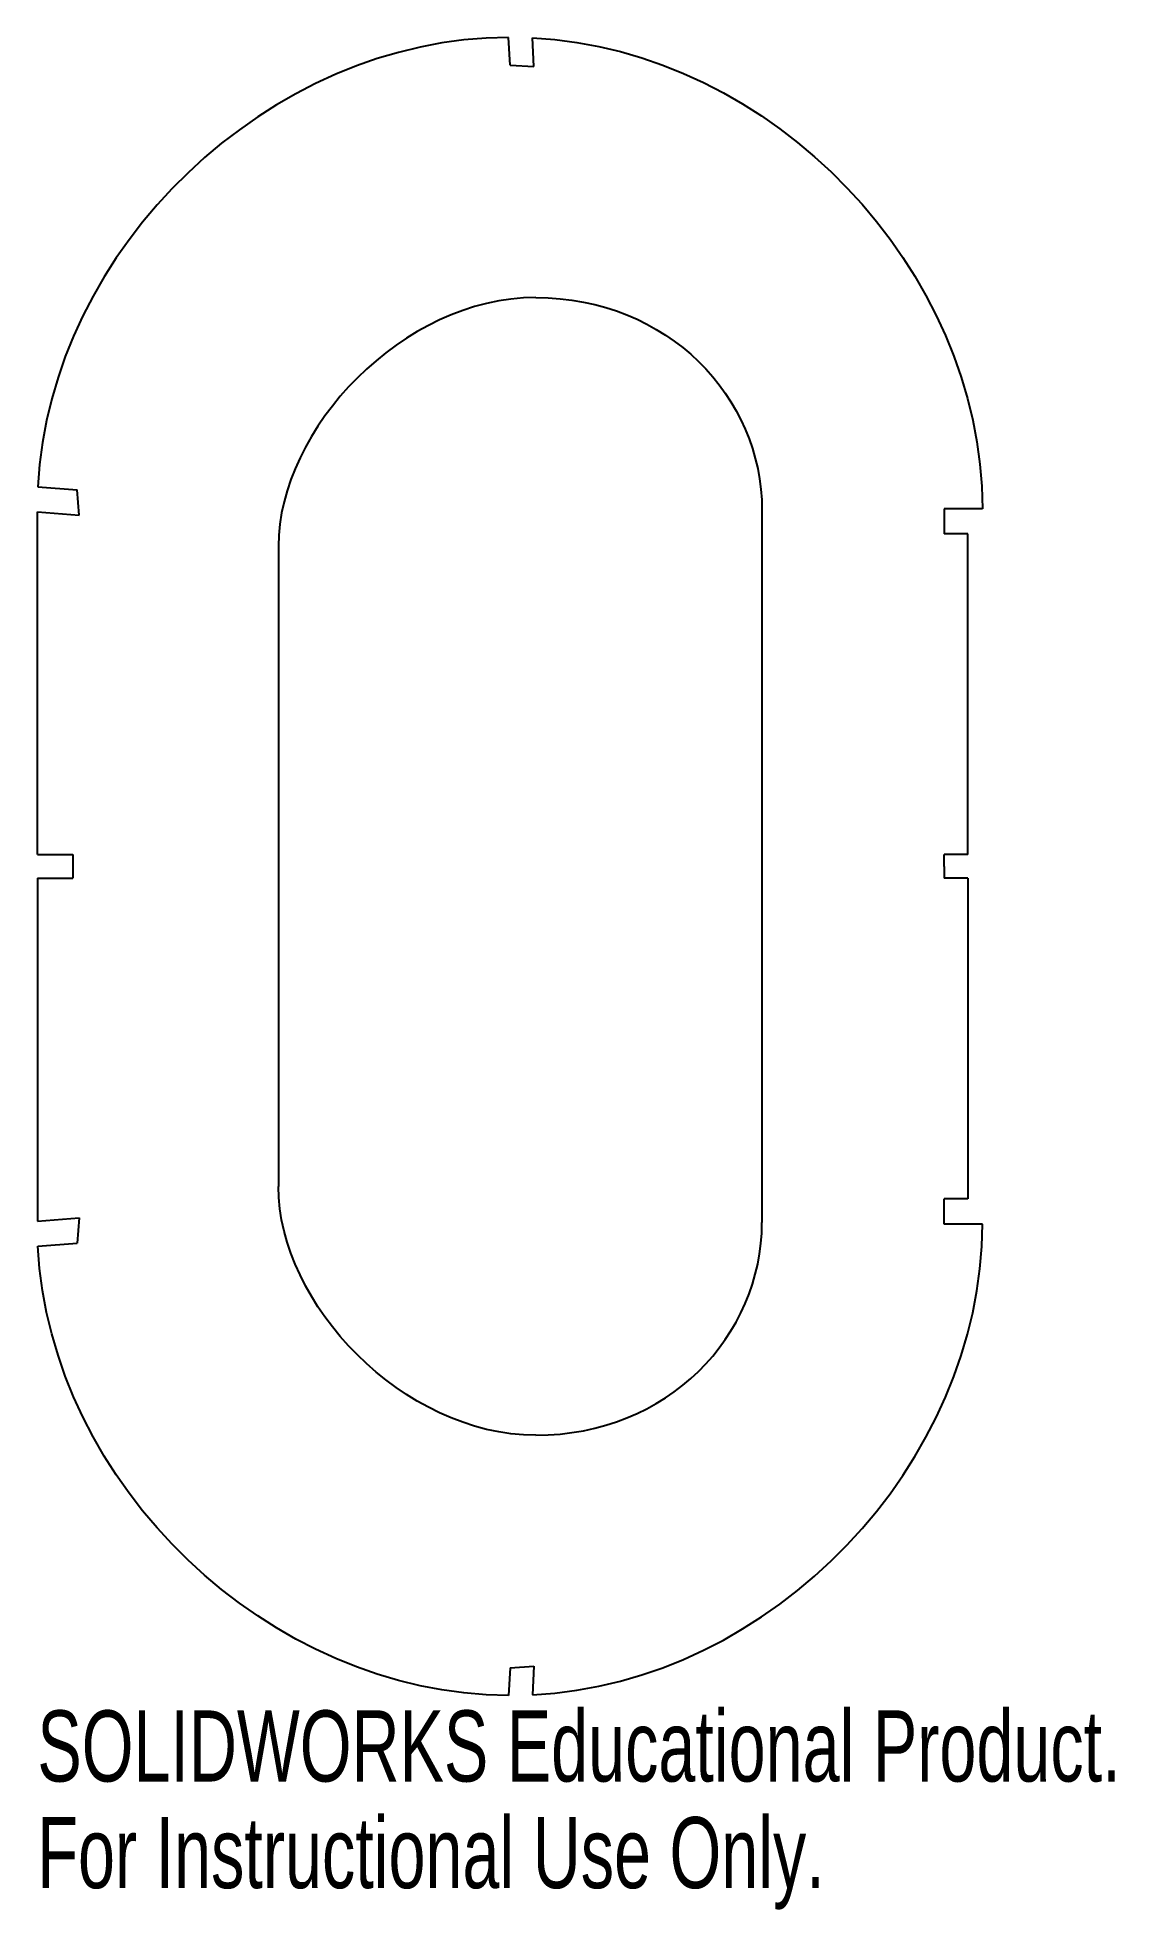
# Model space of a CAD drawing. Header units: millimetres. Extents: x -95 to -22, y -71 to 56.
import ezdxf

# ---------------------------------------------------------------- set-up
doc = ezdxf.new("R2010")
doc.units = ezdxf.units.MM
doc.styles.add('SLDTEXTSTYLE0', font='TXT', dxfattribs={"width": 0.7})

msp = doc.modelspace()

# ---------------------------------------------------------------- linework, layer by layer
at = {"color": 7, "linetype": 'Continuous', "lineweight": 25}
for p, q in [((-62.91, 54.48), (-63.01, 56.36)), ((-61.28, 54.38), (-61.38, 56.32)), ((-62.91, 54.48), (-61.28, 54.38)), ((-95.02, 25.81), (-92.35, 25.61)), ((-92.21, 23.89), (-92.35, 25.61)), ((-45.77, 24.21), (-45.77, -24.21)), ((-33.37, 24.32), (-33.37, 22.6)), ((-30.77, 24.32), (-33.37, 24.32)), ((-95.06, 24.11), (-92.21, 23.89)), ((-95.06, 0.8), (-95.06, 24.11)), ((-78.66, 21.77), (-78.66, -21.77)), ((-31.77, 22.6), (-33.37, 22.6)), ((-31.77, 0.8), (-31.77, 22.6)), ((-95.06, 0.8), (-92.65, 0.8)), ((-92.65, 0.8), (-92.65, -0.8)), ((-31.77, 0.8), (-33.37, 0.8)), ((-95.06, -0.8), (-92.65, -0.8)), ((-95.06, -0.8), (-95.06, -24.11)), ((-31.77, -0.8), (-33.37, -0.8)), ((-31.77, -0.8), (-31.77, -22.6)), ((-33.37, -24.32), (-33.37, -22.6)), ((-31.77, -22.6), (-33.37, -22.6)), ((-95.06, -24.11), (-92.21, -23.89)), ((-92.21, -23.89), (-92.35, -25.61)), ((-30.77, -24.32), (-33.37, -24.32)), ((-95.02, -25.81), (-92.35, -25.61)), ((-62.91, -54.48), (-63.01, -56.36)), ((-62.91, -54.48), (-61.28, -54.38)), ((-61.28, -54.38), (-61.38, -56.32))]:
    msp.add_line(p, q, dxfattribs=at)
for points in [[(-63.01, 56.36), (-79.28, 56.31), (-94.21, 42.06), (-95.02, 25.81)], [(-61.38, 56.32), (-45.12, 55.55), (-30.82, 40.61), (-30.77, 24.32)], [(-61.16, 38.67), (-70.18, 38.67), (-78.66, 29.75), (-78.66, 21.77)], [(-61.16, 38.67), (-52.16, 38.67), (-45.77, 31.91), (-45.77, 24.21)], [(-33.37, 0), (-33.37, 0.27), (-33.37, 0.53), (-33.37, 0.8)], [(-33.37, 0), (-33.37, -0.27), (-33.37, -0.53), (-33.37, -0.8)], [(-61.16, -38.67), (-70.18, -38.67), (-78.66, -29.75), (-78.66, -21.77)], [(-61.38, -56.32), (-45.12, -55.55), (-30.82, -40.61), (-30.77, -24.32)], [(-61.16, -38.67), (-52.16, -38.67), (-45.77, -31.91), (-45.77, -24.21)], [(-63.01, -56.36), (-79.28, -56.31), (-94.21, -42.06), (-95.02, -25.81)]]:
    msp.add_open_spline(points, degree=3, dxfattribs=at)

# ---------------------------------------------------------------- texts
at = {"color": 7, "linetype": 'Continuous', "char_height": 4.8336, "attachment_point": 1, "style": 'SLDTEXTSTYLE0'}
for s, insert in [('SOLIDWORKS Educational Product.', (-95.06, -57.38)), ('For Instructional Use Only.', (-95.06, -64.63))]:
    msp.add_mtext(s, dxfattribs=dict(at, insert=insert))

doc.saveas('drawing.dxf')
